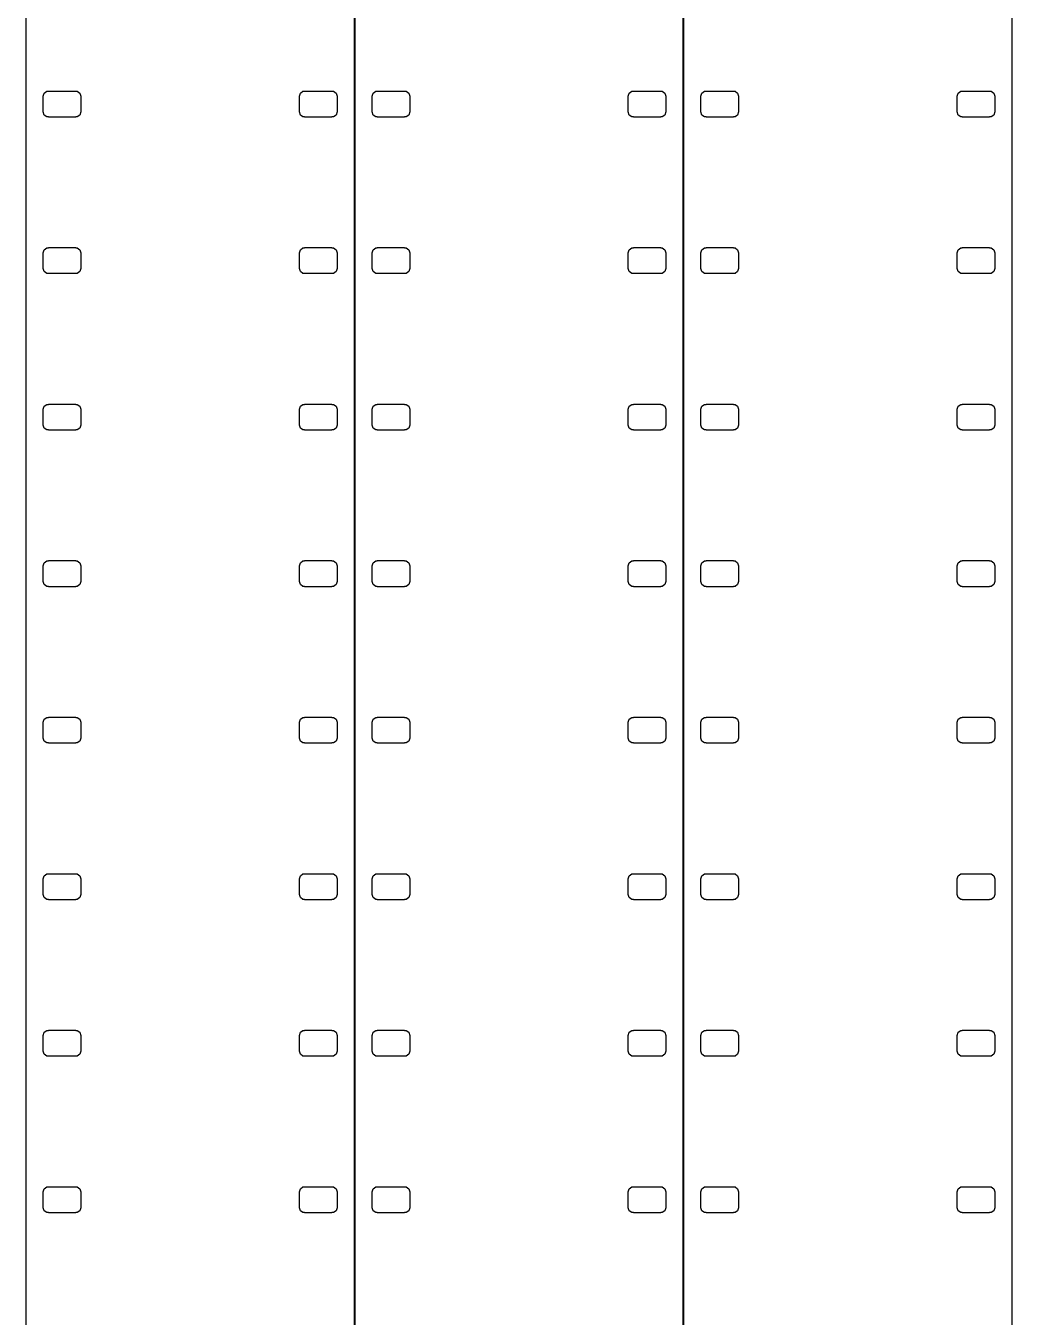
# Model space of a CAD drawing. Header units: metres. Extents: x -8 to 184, y -126 to 126.
# Drawn here: x -8 to 40, y -62.9 to 0 of the extents above; entities that cross this region are included whole.
import ezdxf

# ---------------------------------------------------------------- set-up
doc = ezdxf.new("R2010")
doc.units = ezdxf.units.M

msp = doc.modelspace()

# ---------------------------------------------------------------- linework, layer by layer
for p, q in [((-8, 125.73), (-8, -125.73)), ((8, -125.73), (8, 125.73)), ((8.00999, 125.73), (8.00999, -125.73)), ((24.01, -125.73), (24.01, 125.73)), ((24.02, 125.73), (24.02, -125.73)), ((40.02, -125.73), (40.02, 125.73)), ((-7.14999, -3.42499), (-7.10225, -3.27805)), ((-7.14999, -4.19499), (-7.14999, -3.42499)), ((-7.10225, -3.27805), (-6.97725, -3.18723)), ((-6.97725, -3.18723), (-6.89999, -3.18723)), ((-6.89999, -3.18723), (-6.89999, -3.17499)), ((-6.89999, -3.17499), (-5.571, -3.17499)), ((-5.571, -3.17499), (-5.571, -3.18723)), ((-5.571, -3.18723), (-5.49374, -3.18723)), ((-5.49374, -3.18723), (-5.36874, -3.27805)), ((-5.36874, -3.27805), (-5.321, -3.42499)), ((-5.321, -3.42499), (-5.321, -4.19499)), ((5.321, -3.42499), (5.36874, -3.27805)), ((5.321, -4.19499), (5.321, -3.42499)), ((5.36874, -3.27805), (5.49374, -3.18723)), ((5.49374, -3.18723), (5.571, -3.18723)), ((5.571, -3.18723), (5.571, -3.17499)), ((5.571, -3.17499), (6.89999, -3.17499)), ((6.89999, -3.17499), (6.89999, -3.18723)), ((6.89999, -3.18723), (6.97725, -3.18723)), ((6.97725, -3.18723), (7.10225, -3.27805)), ((7.10225, -3.27805), (7.14999, -3.42499)), ((7.14999, -3.42499), (7.14999, -4.19499)), ((8.86, -3.42499), (8.90775, -3.27805)), ((8.86, -4.19499), (8.86, -3.42499)), ((8.90775, -3.27805), (9.03275, -3.18723)), ((9.03275, -3.18723), (9.11, -3.18723)), ((9.11, -3.18723), (9.11, -3.17499)), ((9.11, -3.17499), (10.439, -3.17499)), ((10.439, -3.17499), (10.439, -3.18723)), ((10.439, -3.18723), (10.5163, -3.18723)), ((10.5163, -3.18723), (10.6413, -3.27805)), ((10.6413, -3.27805), (10.689, -3.42499)), ((10.689, -3.42499), (10.689, -4.19499)), ((21.331, -3.42499), (21.3787, -3.27805)), ((21.331, -4.19499), (21.331, -3.42499)), ((21.3787, -3.27805), (21.5037, -3.18723)), ((21.5037, -3.18723), (21.581, -3.18723)), ((21.581, -3.18723), (21.581, -3.17499)), ((21.581, -3.17499), (22.91, -3.17499)), ((22.91, -3.17499), (22.91, -3.18723)), ((22.91, -3.18723), (22.9872, -3.18723)), ((22.9872, -3.18723), (23.1122, -3.27805)), ((23.1122, -3.27805), (23.16, -3.42499)), ((23.16, -3.42499), (23.16, -4.19499)), ((24.87, -3.42499), (24.9177, -3.27805)), ((24.87, -4.19499), (24.87, -3.42499)), ((24.9177, -3.27805), (25.0427, -3.18723)), ((25.0427, -3.18723), (25.12, -3.18723)), ((25.12, -3.18723), (25.12, -3.17499)), ((25.12, -3.17499), (26.449, -3.17499)), ((26.449, -3.17499), (26.449, -3.18723)), ((26.449, -3.18723), (26.5262, -3.18723)), ((26.5262, -3.18723), (26.6512, -3.27805)), ((26.6512, -3.27805), (26.699, -3.42499)), ((26.699, -3.42499), (26.699, -4.19499)), ((37.341, -3.42499), (37.3887, -3.27805)), ((37.341, -4.19499), (37.341, -3.42499)), ((37.3887, -3.27805), (37.5137, -3.18723)), ((37.5137, -3.18723), (37.591, -3.18723)), ((37.591, -3.18723), (37.591, -3.17499)), ((37.591, -3.17499), (38.92, -3.17499)), ((38.92, -3.17499), (38.92, -3.18723)), ((38.92, -3.18723), (38.9973, -3.18723)), ((38.9973, -3.18723), (39.1223, -3.27805)), ((39.1223, -3.27805), (39.17, -3.42499)), ((39.17, -3.42499), (39.17, -4.19499)), ((-7.10225, -4.34193), (-7.14999, -4.19499)), ((-6.97725, -4.43275), (-7.10225, -4.34193)), ((-5.36874, -4.34193), (-5.49374, -4.43275)), ((-5.321, -4.19499), (-5.36874, -4.34193)), ((5.36874, -4.34193), (5.321, -4.19499)), ((5.49374, -4.43275), (5.36874, -4.34193)), ((7.10225, -4.34193), (6.97725, -4.43275)), ((7.14999, -4.19499), (7.10225, -4.34193)), ((8.90775, -4.34193), (8.86, -4.19499)), ((9.03275, -4.43275), (8.90775, -4.34193)), ((10.6413, -4.34193), (10.5163, -4.43275)), ((10.689, -4.19499), (10.6413, -4.34193)), ((21.3787, -4.34193), (21.331, -4.19499)), ((21.5037, -4.43275), (21.3787, -4.34193)), ((23.1122, -4.34193), (22.9872, -4.43275)), ((23.16, -4.19499), (23.1122, -4.34193)), ((24.9177, -4.34193), (24.87, -4.19499)), ((25.0427, -4.43275), (24.9177, -4.34193)), ((26.6512, -4.34193), (26.5262, -4.43275)), ((26.699, -4.19499), (26.6512, -4.34193)), ((37.3887, -4.34193), (37.341, -4.19499)), ((37.5137, -4.43275), (37.3887, -4.34193)), ((39.1223, -4.34193), (38.9973, -4.43275)), ((39.17, -4.19499), (39.1223, -4.34193)), ((-6.89999, -4.43275), (-6.97725, -4.43275)), ((-6.89999, -4.44499), (-6.89999, -4.43275)), ((-5.571, -4.44499), (-6.89999, -4.44499)), ((-5.49374, -4.43275), (-5.571, -4.43275)), ((-5.571, -4.43275), (-5.571, -4.44499)), ((5.571, -4.43275), (5.49374, -4.43275)), ((5.571, -4.44499), (5.571, -4.43275)), ((6.89999, -4.44499), (5.571, -4.44499)), ((6.97725, -4.43275), (6.89999, -4.43275)), ((6.89999, -4.43275), (6.89999, -4.44499)), ((9.11, -4.43275), (9.03275, -4.43275)), ((9.11, -4.44499), (9.11, -4.43275)), ((10.439, -4.44499), (9.11, -4.44499)), ((10.5163, -4.43275), (10.439, -4.43275)), ((10.439, -4.43275), (10.439, -4.44499)), ((21.581, -4.43275), (21.5037, -4.43275)), ((21.581, -4.44499), (21.581, -4.43275)), ((22.91, -4.44499), (21.581, -4.44499)), ((22.9872, -4.43275), (22.91, -4.43275)), ((22.91, -4.43275), (22.91, -4.44499)), ((25.12, -4.43275), (25.0427, -4.43275)), ((25.12, -4.44499), (25.12, -4.43275)), ((26.449, -4.44499), (25.12, -4.44499)), ((26.5262, -4.43275), (26.449, -4.43275)), ((26.449, -4.43275), (26.449, -4.44499)), ((37.591, -4.43275), (37.5137, -4.43275)), ((37.591, -4.44499), (37.591, -4.43275)), ((38.92, -4.44499), (37.591, -4.44499)), ((38.9973, -4.43275), (38.92, -4.43275)), ((38.92, -4.43275), (38.92, -4.44499)), ((-7.14999, -11.045), (-7.10225, -10.898)), ((-7.14999, -11.815), (-7.14999, -11.045)), ((-7.10225, -10.898), (-6.97725, -10.8072)), ((-6.97725, -10.8072), (-6.89999, -10.8072)), ((-6.89999, -10.8072), (-6.89999, -10.795)), ((-6.89999, -10.795), (-5.571, -10.795)), ((-5.571, -10.795), (-5.571, -10.8072)), ((-5.571, -10.8072), (-5.49374, -10.8072)), ((-5.49374, -10.8072), (-5.36874, -10.898)), ((-5.36874, -10.898), (-5.321, -11.045)), ((-5.321, -11.045), (-5.321, -11.815)), ((5.321, -11.045), (5.36874, -10.898)), ((5.321, -11.815), (5.321, -11.045)), ((5.36874, -10.898), (5.49374, -10.8072)), ((5.49374, -10.8072), (5.571, -10.8072)), ((5.571, -10.8072), (5.571, -10.795)), ((5.571, -10.795), (6.89999, -10.795)), ((6.89999, -10.795), (6.89999, -10.8072)), ((6.89999, -10.8072), (6.97725, -10.8072)), ((6.97725, -10.8072), (7.10225, -10.898)), ((7.10225, -10.898), (7.14999, -11.045)), ((7.14999, -11.045), (7.14999, -11.815)), ((8.86, -11.045), (8.90775, -10.898)), ((8.86, -11.815), (8.86, -11.045)), ((8.90775, -10.898), (9.03275, -10.8072)), ((9.03275, -10.8072), (9.11, -10.8072)), ((9.11, -10.8072), (9.11, -10.795)), ((9.11, -10.795), (10.439, -10.795)), ((10.439, -10.795), (10.439, -10.8072)), ((10.439, -10.8072), (10.5163, -10.8072)), ((10.5163, -10.8072), (10.6413, -10.898)), ((10.6413, -10.898), (10.689, -11.045)), ((10.689, -11.045), (10.689, -11.815)), ((21.331, -11.045), (21.3787, -10.898)), ((21.331, -11.815), (21.331, -11.045)), ((21.3787, -10.898), (21.5037, -10.8072)), ((21.5037, -10.8072), (21.581, -10.8072)), ((21.581, -10.8072), (21.581, -10.795)), ((21.581, -10.795), (22.91, -10.795)), ((22.91, -10.795), (22.91, -10.8072)), ((22.91, -10.8072), (22.9872, -10.8072)), ((22.9872, -10.8072), (23.1122, -10.898)), ((23.1122, -10.898), (23.16, -11.045)), ((23.16, -11.045), (23.16, -11.815)), ((24.87, -11.045), (24.9177, -10.898)), ((24.87, -11.815), (24.87, -11.045)), ((24.9177, -10.898), (25.0427, -10.8072)), ((25.0427, -10.8072), (25.12, -10.8072)), ((25.12, -10.8072), (25.12, -10.795)), ((25.12, -10.795), (26.449, -10.795)), ((26.449, -10.795), (26.449, -10.8072)), ((26.449, -10.8072), (26.5262, -10.8072)), ((26.5262, -10.8072), (26.6512, -10.898)), ((26.6512, -10.898), (26.699, -11.045)), ((26.699, -11.045), (26.699, -11.815)), ((37.341, -11.045), (37.3887, -10.898)), ((37.341, -11.815), (37.341, -11.045)), ((37.3887, -10.898), (37.5137, -10.8072)), ((37.5137, -10.8072), (37.591, -10.8072)), ((37.591, -10.8072), (37.591, -10.795)), ((37.591, -10.795), (38.92, -10.795)), ((38.92, -10.795), (38.92, -10.8072)), ((38.92, -10.8072), (38.9973, -10.8072)), ((38.9973, -10.8072), (39.1223, -10.898)), ((39.1223, -10.898), (39.17, -11.045)), ((39.17, -11.045), (39.17, -11.815)), ((-7.10225, -11.9619), (-7.14999, -11.815)), ((-5.321, -11.815), (-5.36874, -11.9619)), ((5.36874, -11.9619), (5.321, -11.815)), ((7.14999, -11.815), (7.10225, -11.9619)), ((8.90775, -11.9619), (8.86, -11.815)), ((10.689, -11.815), (10.6413, -11.9619)), ((21.3787, -11.9619), (21.331, -11.815)), ((23.16, -11.815), (23.1122, -11.9619)), ((24.9177, -11.9619), (24.87, -11.815)), ((26.699, -11.815), (26.6512, -11.9619)), ((37.3887, -11.9619), (37.341, -11.815)), ((39.17, -11.815), (39.1223, -11.9619)), ((-6.97725, -12.0527), (-7.10225, -11.9619)), ((-6.89999, -12.0527), (-6.97725, -12.0527)), ((-6.89999, -12.065), (-6.89999, -12.0527)), ((-5.571, -12.065), (-6.89999, -12.065)), ((-5.49374, -12.0527), (-5.571, -12.0527)), ((-5.571, -12.0527), (-5.571, -12.065)), ((-5.36874, -11.9619), (-5.49374, -12.0527)), ((5.49374, -12.0527), (5.36874, -11.9619)), ((5.571, -12.0527), (5.49374, -12.0527)), ((5.571, -12.065), (5.571, -12.0527)), ((6.89999, -12.065), (5.571, -12.065)), ((6.97725, -12.0527), (6.89999, -12.0527)), ((6.89999, -12.0527), (6.89999, -12.065)), ((7.10225, -11.9619), (6.97725, -12.0527)), ((9.03275, -12.0527), (8.90775, -11.9619)), ((9.11, -12.0527), (9.03275, -12.0527)), ((9.11, -12.065), (9.11, -12.0527)), ((10.439, -12.065), (9.11, -12.065)), ((10.5163, -12.0527), (10.439, -12.0527)), ((10.439, -12.0527), (10.439, -12.065)), ((10.6413, -11.9619), (10.5163, -12.0527)), ((21.5037, -12.0527), (21.3787, -11.9619)), ((21.581, -12.0527), (21.5037, -12.0527)), ((21.581, -12.065), (21.581, -12.0527)), ((22.91, -12.065), (21.581, -12.065)), ((22.9872, -12.0527), (22.91, -12.0527)), ((22.91, -12.0527), (22.91, -12.065)), ((23.1122, -11.9619), (22.9872, -12.0527)), ((25.0427, -12.0527), (24.9177, -11.9619)), ((25.12, -12.0527), (25.0427, -12.0527)), ((25.12, -12.065), (25.12, -12.0527)), ((26.449, -12.065), (25.12, -12.065)), ((26.5262, -12.0527), (26.449, -12.0527)), ((26.449, -12.0527), (26.449, -12.065)), ((26.6512, -11.9619), (26.5262, -12.0527)), ((37.5137, -12.0527), (37.3887, -11.9619)), ((37.591, -12.0527), (37.5137, -12.0527)), ((37.591, -12.065), (37.591, -12.0527)), ((38.92, -12.065), (37.591, -12.065)), ((38.9973, -12.0527), (38.92, -12.0527)), ((38.92, -12.0527), (38.92, -12.065)), ((39.1223, -11.9619), (38.9973, -12.0527)), ((-7.14999, -18.665), (-7.10225, -18.5181)), ((-7.14999, -19.435), (-7.14999, -18.665)), ((-7.10225, -18.5181), (-6.97725, -18.4272)), ((-6.97725, -18.4272), (-6.89999, -18.4272)), ((-6.89999, -18.4272), (-6.89999, -18.415)), ((-6.89999, -18.415), (-5.571, -18.415)), ((-5.571, -18.415), (-5.571, -18.4272)), ((-5.571, -18.4272), (-5.49374, -18.4272)), ((-5.49374, -18.4272), (-5.36874, -18.5181)), ((-5.36874, -18.5181), (-5.321, -18.665)), ((-5.321, -18.665), (-5.321, -19.435)), ((5.321, -18.665), (5.36874, -18.5181)), ((5.321, -19.435), (5.321, -18.665)), ((5.36874, -18.5181), (5.49374, -18.4272)), ((5.49374, -18.4272), (5.571, -18.4272)), ((5.571, -18.4272), (5.571, -18.415)), ((5.571, -18.415), (6.89999, -18.415)), ((6.89999, -18.415), (6.89999, -18.4272)), ((6.89999, -18.4272), (6.97725, -18.4272)), ((6.97725, -18.4272), (7.10225, -18.5181)), ((7.10225, -18.5181), (7.14999, -18.665)), ((7.14999, -18.665), (7.14999, -19.435)), ((8.86, -18.665), (8.90775, -18.5181)), ((8.86, -19.435), (8.86, -18.665)), ((8.90775, -18.5181), (9.03275, -18.4272)), ((9.03275, -18.4272), (9.11, -18.4272)), ((9.11, -18.4272), (9.11, -18.415)), ((9.11, -18.415), (10.439, -18.415)), ((10.439, -18.415), (10.439, -18.4272)), ((10.439, -18.4272), (10.5163, -18.4272)), ((10.5163, -18.4272), (10.6413, -18.5181)), ((10.6413, -18.5181), (10.689, -18.665)), ((10.689, -18.665), (10.689, -19.435)), ((21.331, -18.665), (21.3787, -18.5181)), ((21.331, -19.435), (21.331, -18.665)), ((21.3787, -18.5181), (21.5037, -18.4272)), ((21.5037, -18.4272), (21.581, -18.4272)), ((21.581, -18.4272), (21.581, -18.415)), ((21.581, -18.415), (22.91, -18.415)), ((22.91, -18.415), (22.91, -18.4272)), ((22.91, -18.4272), (22.9872, -18.4272)), ((22.9872, -18.4272), (23.1122, -18.5181)), ((23.1122, -18.5181), (23.16, -18.665)), ((23.16, -18.665), (23.16, -19.435)), ((24.87, -18.665), (24.9177, -18.5181)), ((24.87, -19.435), (24.87, -18.665)), ((24.9177, -18.5181), (25.0427, -18.4272)), ((25.0427, -18.4272), (25.12, -18.4272)), ((25.12, -18.4272), (25.12, -18.415)), ((25.12, -18.415), (26.449, -18.415)), ((26.449, -18.415), (26.449, -18.4272)), ((26.449, -18.4272), (26.5262, -18.4272)), ((26.5262, -18.4272), (26.6512, -18.5181)), ((26.6512, -18.5181), (26.699, -18.665)), ((26.699, -18.665), (26.699, -19.435)), ((37.341, -18.665), (37.3887, -18.5181)), ((37.341, -19.435), (37.341, -18.665)), ((37.3887, -18.5181), (37.5137, -18.4272)), ((37.5137, -18.4272), (37.591, -18.4272)), ((37.591, -18.4272), (37.591, -18.415)), ((37.591, -18.415), (38.92, -18.415)), ((38.92, -18.415), (38.92, -18.4272)), ((38.92, -18.4272), (38.9973, -18.4272)), ((38.9973, -18.4272), (39.1223, -18.5181)), ((39.1223, -18.5181), (39.17, -18.665)), ((39.17, -18.665), (39.17, -19.435)), ((-7.10225, -19.5819), (-7.14999, -19.435)), ((-5.321, -19.435), (-5.36874, -19.5819)), ((5.36874, -19.5819), (5.321, -19.435)), ((7.14999, -19.435), (7.10225, -19.5819)), ((8.90775, -19.5819), (8.86, -19.435)), ((10.689, -19.435), (10.6413, -19.5819)), ((21.3787, -19.5819), (21.331, -19.435)), ((23.16, -19.435), (23.1122, -19.5819)), ((24.9177, -19.5819), (24.87, -19.435)), ((26.699, -19.435), (26.6512, -19.5819)), ((37.3887, -19.5819), (37.341, -19.435)), ((39.17, -19.435), (39.1223, -19.5819)), ((-6.97725, -19.6728), (-7.10225, -19.5819)), ((-6.89999, -19.6728), (-6.97725, -19.6728)), ((-6.89999, -19.685), (-6.89999, -19.6728)), ((-5.571, -19.685), (-6.89999, -19.685)), ((-5.49374, -19.6728), (-5.571, -19.6728)), ((-5.571, -19.6728), (-5.571, -19.685)), ((-5.36874, -19.5819), (-5.49374, -19.6728)), ((5.49374, -19.6728), (5.36874, -19.5819)), ((5.571, -19.6728), (5.49374, -19.6728)), ((5.571, -19.685), (5.571, -19.6728)), ((6.89999, -19.685), (5.571, -19.685)), ((6.97725, -19.6728), (6.89999, -19.6728)), ((6.89999, -19.6728), (6.89999, -19.685)), ((7.10225, -19.5819), (6.97725, -19.6728)), ((9.03275, -19.6728), (8.90775, -19.5819)), ((9.11, -19.6728), (9.03275, -19.6728)), ((9.11, -19.685), (9.11, -19.6728)), ((10.439, -19.685), (9.11, -19.685)), ((10.439, -19.6728), (10.439, -19.685)), ((10.5163, -19.6728), (10.439, -19.6728)), ((10.6413, -19.5819), (10.5163, -19.6728)), ((21.5037, -19.6728), (21.3787, -19.5819)), ((21.581, -19.6728), (21.5037, -19.6728)), ((21.581, -19.685), (21.581, -19.6728)), ((22.91, -19.685), (21.581, -19.685)), ((22.9872, -19.6728), (22.91, -19.6728)), ((22.91, -19.6728), (22.91, -19.685)), ((23.1122, -19.5819), (22.9872, -19.6728)), ((25.0427, -19.6728), (24.9177, -19.5819)), ((25.12, -19.6728), (25.0427, -19.6728)), ((25.12, -19.685), (25.12, -19.6728)), ((26.449, -19.685), (25.12, -19.685)), ((26.5262, -19.6728), (26.449, -19.6728)), ((26.449, -19.6728), (26.449, -19.685)), ((26.6512, -19.5819), (26.5262, -19.6728)), ((37.5137, -19.6728), (37.3887, -19.5819)), ((37.591, -19.6728), (37.5137, -19.6728)), ((37.591, -19.685), (37.591, -19.6728)), ((38.92, -19.685), (37.591, -19.685)), ((38.9973, -19.6728), (38.92, -19.6728)), ((38.92, -19.6728), (38.92, -19.685)), ((39.1223, -19.5819), (38.9973, -19.6728)), ((-7.14999, -26.285), (-7.10225, -26.138)), ((-7.14999, -27.055), (-7.14999, -26.285)), ((-7.10225, -26.138), (-6.97725, -26.0472)), ((-6.97725, -26.0472), (-6.89999, -26.0472)), ((-6.89999, -26.0472), (-6.89999, -26.035)), ((-6.89999, -26.035), (-5.571, -26.035)), ((-5.571, -26.035), (-5.571, -26.0472)), ((-5.571, -26.0472), (-5.49374, -26.0472)), ((-5.49374, -26.0472), (-5.36874, -26.138)), ((-5.36874, -26.138), (-5.321, -26.285)), ((-5.321, -26.285), (-5.321, -27.055)), ((5.321, -26.285), (5.36874, -26.138)), ((5.321, -27.055), (5.321, -26.285)), ((5.36874, -26.138), (5.49374, -26.0472)), ((5.49374, -26.0472), (5.571, -26.0472)), ((5.571, -26.0472), (5.571, -26.035)), ((5.571, -26.035), (6.89999, -26.035)), ((6.89999, -26.035), (6.89999, -26.0472)), ((6.89999, -26.0472), (6.97725, -26.0472)), ((6.97725, -26.0472), (7.10225, -26.138)), ((7.10225, -26.138), (7.14999, -26.285)), ((7.14999, -26.285), (7.14999, -27.055)), ((8.86, -26.285), (8.90775, -26.138)), ((8.86, -27.055), (8.86, -26.285)), ((8.90775, -26.138), (9.03275, -26.0472)), ((9.03275, -26.0472), (9.11, -26.0472)), ((9.11, -26.0472), (9.11, -26.035)), ((9.11, -26.035), (10.439, -26.035)), ((10.439, -26.035), (10.439, -26.0472)), ((10.439, -26.0472), (10.5163, -26.0472)), ((10.5163, -26.0472), (10.6413, -26.138)), ((10.6413, -26.138), (10.689, -26.285)), ((10.689, -26.285), (10.689, -27.055)), ((21.331, -26.285), (21.3787, -26.138)), ((21.331, -27.055), (21.331, -26.285)), ((21.3787, -26.138), (21.5037, -26.0472)), ((21.5037, -26.0472), (21.581, -26.0472)), ((21.581, -26.0472), (21.581, -26.035)), ((21.581, -26.035), (22.91, -26.035)), ((22.91, -26.035), (22.91, -26.0472)), ((22.91, -26.0472), (22.9872, -26.0472)), ((22.9872, -26.0472), (23.1122, -26.138)), ((23.1122, -26.138), (23.16, -26.285)), ((23.16, -26.285), (23.16, -27.055)), ((24.87, -26.285), (24.9177, -26.138)), ((24.87, -27.055), (24.87, -26.285)), ((24.9177, -26.138), (25.0427, -26.0472)), ((25.0427, -26.0472), (25.12, -26.0472)), ((25.12, -26.0472), (25.12, -26.035)), ((25.12, -26.035), (26.449, -26.035)), ((26.449, -26.035), (26.449, -26.0472)), ((26.449, -26.0472), (26.5262, -26.0472)), ((26.5262, -26.0472), (26.6512, -26.138)), ((26.6512, -26.138), (26.699, -26.285)), ((26.699, -26.285), (26.699, -27.055)), ((37.341, -26.285), (37.3887, -26.138)), ((37.341, -27.055), (37.341, -26.285)), ((37.3887, -26.138), (37.5137, -26.0472)), ((37.5137, -26.0472), (37.591, -26.0472)), ((37.591, -26.0472), (37.591, -26.035)), ((37.591, -26.035), (38.92, -26.035)), ((38.92, -26.035), (38.92, -26.0472)), ((38.92, -26.0472), (38.9973, -26.0472)), ((38.9973, -26.0472), (39.1223, -26.138)), ((39.1223, -26.138), (39.17, -26.285)), ((39.17, -26.285), (39.17, -27.055)), ((-7.10225, -27.2019), (-7.14999, -27.055)), ((-6.97725, -27.2928), (-7.10225, -27.2019)), ((-6.89999, -27.2928), (-6.97725, -27.2928)), ((-6.89999, -27.305), (-6.89999, -27.2928)), ((-5.571, -27.305), (-6.89999, -27.305)), ((-5.49374, -27.2928), (-5.571, -27.2928)), ((-5.571, -27.2928), (-5.571, -27.305)), ((-5.36874, -27.2019), (-5.49374, -27.2928)), ((-5.321, -27.055), (-5.36874, -27.2019)), ((5.36874, -27.2019), (5.321, -27.055)), ((5.49374, -27.2928), (5.36874, -27.2019)), ((5.571, -27.2928), (5.49374, -27.2928)), ((5.571, -27.305), (5.571, -27.2928)), ((6.89999, -27.305), (5.571, -27.305)), ((6.97725, -27.2928), (6.89999, -27.2928)), ((6.89999, -27.2928), (6.89999, -27.305)), ((7.10225, -27.2019), (6.97725, -27.2928)), ((7.14999, -27.055), (7.10225, -27.2019)), ((8.90775, -27.2019), (8.86, -27.055)), ((9.03275, -27.2928), (8.90775, -27.2019)), ((9.11, -27.2928), (9.03275, -27.2928)), ((9.11, -27.305), (9.11, -27.2928)), ((10.439, -27.305), (9.11, -27.305)), ((10.5163, -27.2928), (10.439, -27.2928)), ((10.439, -27.2928), (10.439, -27.305)), ((10.6413, -27.2019), (10.5163, -27.2928)), ((10.689, -27.055), (10.6413, -27.2019)), ((21.3787, -27.2019), (21.331, -27.055)), ((21.5037, -27.2928), (21.3787, -27.2019)), ((21.581, -27.2928), (21.5037, -27.2928)), ((21.581, -27.305), (21.581, -27.2928)), ((22.91, -27.305), (21.581, -27.305)), ((22.9872, -27.2928), (22.91, -27.2928)), ((22.91, -27.2928), (22.91, -27.305)), ((23.1122, -27.2019), (22.9872, -27.2928)), ((23.16, -27.055), (23.1122, -27.2019)), ((24.9177, -27.2019), (24.87, -27.055)), ((25.0427, -27.2928), (24.9177, -27.2019)), ((25.12, -27.2928), (25.0427, -27.2928)), ((25.12, -27.305), (25.12, -27.2928)), ((26.449, -27.305), (25.12, -27.305)), ((26.5262, -27.2928), (26.449, -27.2928)), ((26.449, -27.2928), (26.449, -27.305)), ((26.6512, -27.2019), (26.5262, -27.2928)), ((26.699, -27.055), (26.6512, -27.2019)), ((37.3887, -27.2019), (37.341, -27.055)), ((37.5137, -27.2928), (37.3887, -27.2019)), ((37.591, -27.2928), (37.5137, -27.2928)), ((37.591, -27.305), (37.591, -27.2928)), ((38.92, -27.305), (37.591, -27.305)), ((38.9973, -27.2928), (38.92, -27.2928)), ((38.92, -27.2928), (38.92, -27.305)), ((39.1223, -27.2019), (38.9973, -27.2928)), ((39.17, -27.055), (39.1223, -27.2019)), ((-7.14999, -33.905), (-7.10225, -33.758)), ((-7.14999, -34.675), (-7.14999, -33.905)), ((-7.10225, -33.758), (-6.97725, -33.6672)), ((-6.97725, -33.6672), (-6.89999, -33.6672)), ((-6.89999, -33.6672), (-6.89999, -33.655)), ((-6.89999, -33.655), (-5.571, -33.655)), ((-5.571, -33.655), (-5.571, -33.6672)), ((-5.571, -33.6672), (-5.49374, -33.6672)), ((-5.49374, -33.6672), (-5.36874, -33.758)), ((-5.36874, -33.758), (-5.321, -33.905)), ((-5.321, -33.905), (-5.321, -34.675)), ((5.321, -33.905), (5.36874, -33.758)), ((5.321, -34.675), (5.321, -33.905)), ((5.36874, -33.758), (5.49374, -33.6672)), ((5.49374, -33.6672), (5.571, -33.6672)), ((5.571, -33.6672), (5.571, -33.655)), ((5.571, -33.655), (6.89999, -33.655)), ((6.89999, -33.655), (6.89999, -33.6672)), ((6.89999, -33.6672), (6.97725, -33.6672)), ((6.97725, -33.6672), (7.10225, -33.758)), ((7.10225, -33.758), (7.14999, -33.905)), ((7.14999, -33.905), (7.14999, -34.675)), ((8.86, -33.905), (8.90775, -33.758)), ((8.86, -34.675), (8.86, -33.905)), ((8.90775, -33.758), (9.03275, -33.6672)), ((9.03275, -33.6672), (9.11, -33.6672)), ((9.11, -33.6672), (9.11, -33.655)), ((9.11, -33.655), (10.439, -33.655)), ((10.439, -33.655), (10.439, -33.6672)), ((10.439, -33.6672), (10.5163, -33.6672)), ((10.5163, -33.6672), (10.6413, -33.758)), ((10.6413, -33.758), (10.689, -33.905)), ((10.689, -33.905), (10.689, -34.675)), ((21.331, -33.905), (21.3787, -33.758)), ((21.331, -34.675), (21.331, -33.905)), ((21.3787, -33.758), (21.5037, -33.6672)), ((21.5037, -33.6672), (21.581, -33.6672)), ((21.581, -33.6672), (21.581, -33.655)), ((21.581, -33.655), (22.91, -33.655)), ((22.91, -33.655), (22.91, -33.6672)), ((22.91, -33.6672), (22.9872, -33.6672)), ((22.9872, -33.6672), (23.1122, -33.758)), ((23.1122, -33.758), (23.16, -33.905)), ((23.16, -33.905), (23.16, -34.675)), ((24.87, -33.905), (24.9177, -33.758)), ((24.87, -34.675), (24.87, -33.905)), ((24.9177, -33.758), (25.0427, -33.6672)), ((25.0427, -33.6672), (25.12, -33.6672)), ((25.12, -33.6672), (25.12, -33.655)), ((25.12, -33.655), (26.449, -33.655)), ((26.449, -33.655), (26.449, -33.6672)), ((26.449, -33.6672), (26.5262, -33.6672)), ((26.5262, -33.6672), (26.6512, -33.758)), ((26.6512, -33.758), (26.699, -33.905)), ((26.699, -33.905), (26.699, -34.675)), ((37.341, -33.905), (37.3887, -33.758)), ((37.341, -34.675), (37.341, -33.905)), ((37.3887, -33.758), (37.5137, -33.6672)), ((37.5137, -33.6672), (37.591, -33.6672)), ((37.591, -33.6672), (37.591, -33.655)), ((37.591, -33.655), (38.92, -33.655)), ((38.92, -33.655), (38.92, -33.6672)), ((38.92, -33.6672), (38.9973, -33.6672)), ((38.9973, -33.6672), (39.1223, -33.758)), ((39.1223, -33.758), (39.17, -33.905)), ((39.17, -33.905), (39.17, -34.675)), ((-7.10225, -34.8219), (-7.14999, -34.675)), ((-6.97725, -34.9128), (-7.10225, -34.8219)), ((-6.89999, -34.9128), (-6.97725, -34.9128)), ((-6.89999, -34.925), (-6.89999, -34.9128)), ((-5.571, -34.925), (-6.89999, -34.925)), ((-5.571, -34.9128), (-5.571, -34.925)), ((-5.49374, -34.9128), (-5.571, -34.9128)), ((-5.36874, -34.8219), (-5.49374, -34.9128)), ((-5.321, -34.675), (-5.36874, -34.8219)), ((5.36874, -34.8219), (5.321, -34.675)), ((5.49374, -34.9128), (5.36874, -34.8219)), ((5.571, -34.9128), (5.49374, -34.9128)), ((5.571, -34.925), (5.571, -34.9128)), ((6.89999, -34.925), (5.571, -34.925)), ((6.97725, -34.9128), (6.89999, -34.9128)), ((6.89999, -34.9128), (6.89999, -34.925)), ((7.10225, -34.8219), (6.97725, -34.9128)), ((7.14999, -34.675), (7.10225, -34.8219)), ((8.90775, -34.8219), (8.86, -34.675)), ((9.03275, -34.9128), (8.90775, -34.8219)), ((9.11, -34.9128), (9.03275, -34.9128)), ((9.11, -34.925), (9.11, -34.9128)), ((10.439, -34.925), (9.11, -34.925)), ((10.439, -34.9128), (10.439, -34.925)), ((10.5163, -34.9128), (10.439, -34.9128)), ((10.6413, -34.8219), (10.5163, -34.9128)), ((10.689, -34.675), (10.6413, -34.8219)), ((21.3787, -34.8219), (21.331, -34.675)), ((21.5037, -34.9128), (21.3787, -34.8219)), ((21.581, -34.9128), (21.5037, -34.9128)), ((21.581, -34.925), (21.581, -34.9128)), ((22.91, -34.925), (21.581, -34.925)), ((22.9872, -34.9128), (22.91, -34.9128)), ((22.91, -34.9128), (22.91, -34.925)), ((23.1122, -34.8219), (22.9872, -34.9128)), ((23.16, -34.675), (23.1122, -34.8219)), ((24.9177, -34.8219), (24.87, -34.675)), ((25.0427, -34.9128), (24.9177, -34.8219)), ((25.12, -34.9128), (25.0427, -34.9128)), ((25.12, -34.925), (25.12, -34.9128)), ((26.449, -34.925), (25.12, -34.925)), ((26.5262, -34.9128), (26.449, -34.9128)), ((26.449, -34.9128), (26.449, -34.925)), ((26.6512, -34.8219), (26.5262, -34.9128)), ((26.699, -34.675), (26.6512, -34.8219)), ((37.3887, -34.8219), (37.341, -34.675)), ((37.5137, -34.9128), (37.3887, -34.8219)), ((37.591, -34.9128), (37.5137, -34.9128)), ((37.591, -34.925), (37.591, -34.9128)), ((38.92, -34.925), (37.591, -34.925)), ((38.9973, -34.9128), (38.92, -34.9128)), ((38.92, -34.9128), (38.92, -34.925)), ((39.1223, -34.8219), (38.9973, -34.9128)), ((39.17, -34.675), (39.1223, -34.8219)), ((-7.14999, -41.525), (-7.10225, -41.3781)), ((-7.10225, -41.3781), (-6.97725, -41.2872)), ((-6.97725, -41.2872), (-6.89999, -41.2872)), ((-6.89999, -41.2872), (-6.89999, -41.275)), ((-6.89999, -41.275), (-5.571, -41.275)), ((-5.571, -41.275), (-5.571, -41.2872)), ((-5.571, -41.2872), (-5.49374, -41.2872)), ((-5.49374, -41.2872), (-5.36874, -41.3781)), ((-5.36874, -41.3781), (-5.321, -41.525)), ((5.321, -41.525), (5.36874, -41.3781)), ((5.36874, -41.3781), (5.49374, -41.2872)), ((5.49374, -41.2872), (5.571, -41.2872)), ((5.571, -41.2872), (5.571, -41.275)), ((5.571, -41.275), (6.89999, -41.275)), ((6.89999, -41.275), (6.89999, -41.2872)), ((6.89999, -41.2872), (6.97725, -41.2872)), ((6.97725, -41.2872), (7.10225, -41.3781)), ((7.10225, -41.3781), (7.14999, -41.525)), ((8.86, -41.525), (8.90775, -41.3781)), ((8.90775, -41.3781), (9.03275, -41.2872)), ((9.03275, -41.2872), (9.11, -41.2872)), ((9.11, -41.2872), (9.11, -41.275)), ((9.11, -41.275), (10.439, -41.275)), ((10.439, -41.275), (10.439, -41.2872)), ((10.439, -41.2872), (10.5163, -41.2872)), ((10.5163, -41.2872), (10.6413, -41.3781)), ((10.6413, -41.3781), (10.689, -41.525)), ((21.331, -41.525), (21.3787, -41.3781)), ((21.3787, -41.3781), (21.5037, -41.2872)), ((21.5037, -41.2872), (21.581, -41.2872)), ((21.581, -41.2872), (21.581, -41.275)), ((21.581, -41.275), (22.91, -41.275)), ((22.91, -41.275), (22.91, -41.2872)), ((22.91, -41.2872), (22.9872, -41.2872)), ((22.9872, -41.2872), (23.1122, -41.3781)), ((23.1122, -41.3781), (23.16, -41.525)), ((24.87, -41.525), (24.9177, -41.3781)), ((24.9177, -41.3781), (25.0427, -41.2872)), ((25.0427, -41.2872), (25.12, -41.2872)), ((25.12, -41.2872), (25.12, -41.275)), ((25.12, -41.275), (26.449, -41.275)), ((26.449, -41.275), (26.449, -41.2872)), ((26.449, -41.2872), (26.5262, -41.2872)), ((26.5262, -41.2872), (26.6512, -41.3781)), ((26.6512, -41.3781), (26.699, -41.525)), ((37.341, -41.525), (37.3887, -41.3781)), ((37.3887, -41.3781), (37.5137, -41.2872)), ((37.5137, -41.2872), (37.591, -41.2872)), ((37.591, -41.2872), (37.591, -41.275)), ((37.591, -41.275), (38.92, -41.275)), ((38.92, -41.275), (38.92, -41.2872)), ((38.92, -41.2872), (38.9973, -41.2872)), ((38.9973, -41.2872), (39.1223, -41.3781)), ((39.1223, -41.3781), (39.17, -41.525)), ((-7.14999, -42.295), (-7.14999, -41.525)), ((-5.321, -41.525), (-5.321, -42.295)), ((5.321, -42.295), (5.321, -41.525)), ((7.14999, -41.525), (7.14999, -42.295)), ((8.86, -42.295), (8.86, -41.525)), ((10.689, -41.525), (10.689, -42.295)), ((21.331, -42.295), (21.331, -41.525)), ((23.16, -41.525), (23.16, -42.295)), ((24.87, -42.295), (24.87, -41.525)), ((26.699, -41.525), (26.699, -42.295)), ((37.341, -42.295), (37.341, -41.525)), ((39.17, -41.525), (39.17, -42.295)), ((-7.10225, -42.4419), (-7.14999, -42.295)), ((-6.97725, -42.5328), (-7.10225, -42.4419)), ((-6.89999, -42.5328), (-6.97725, -42.5328)), ((-6.89999, -42.545), (-6.89999, -42.5328)), ((-5.571, -42.545), (-6.89999, -42.545)), ((-5.49374, -42.5328), (-5.571, -42.5328)), ((-5.571, -42.5328), (-5.571, -42.545)), ((-5.36874, -42.4419), (-5.49374, -42.5328)), ((-5.321, -42.295), (-5.36874, -42.4419)), ((5.36874, -42.4419), (5.321, -42.295)), ((5.49374, -42.5328), (5.36874, -42.4419)), ((5.571, -42.5328), (5.49374, -42.5328)), ((5.571, -42.545), (5.571, -42.5328)), ((6.89999, -42.545), (5.571, -42.545)), ((6.97725, -42.5328), (6.89999, -42.5328)), ((6.89999, -42.5328), (6.89999, -42.545)), ((7.10225, -42.4419), (6.97725, -42.5328)), ((7.14999, -42.295), (7.10225, -42.4419)), ((8.90775, -42.4419), (8.86, -42.295)), ((9.03275, -42.5328), (8.90775, -42.4419)), ((9.11, -42.5328), (9.03275, -42.5328)), ((9.11, -42.545), (9.11, -42.5328)), ((10.439, -42.545), (9.11, -42.545)), ((10.439, -42.5328), (10.439, -42.545)), ((10.5163, -42.5328), (10.439, -42.5328)), ((10.6413, -42.4419), (10.5163, -42.5328)), ((10.689, -42.295), (10.6413, -42.4419)), ((21.3787, -42.4419), (21.331, -42.295)), ((21.5037, -42.5328), (21.3787, -42.4419)), ((21.581, -42.5328), (21.5037, -42.5328)), ((21.581, -42.545), (21.581, -42.5328)), ((22.91, -42.545), (21.581, -42.545)), ((22.9872, -42.5328), (22.91, -42.5328)), ((22.91, -42.5328), (22.91, -42.545)), ((23.1122, -42.4419), (22.9872, -42.5328)), ((23.16, -42.295), (23.1122, -42.4419)), ((24.9177, -42.4419), (24.87, -42.295)), ((25.0427, -42.5328), (24.9177, -42.4419)), ((25.12, -42.5328), (25.0427, -42.5328)), ((25.12, -42.545), (25.12, -42.5328)), ((26.449, -42.545), (25.12, -42.545)), ((26.449, -42.5328), (26.449, -42.545)), ((26.5262, -42.5328), (26.449, -42.5328)), ((26.6512, -42.4419), (26.5262, -42.5328)), ((26.699, -42.295), (26.6512, -42.4419)), ((37.3887, -42.4419), (37.341, -42.295)), ((37.5137, -42.5328), (37.3887, -42.4419)), ((37.591, -42.5328), (37.5137, -42.5328)), ((37.591, -42.545), (37.591, -42.5328)), ((38.92, -42.545), (37.591, -42.545)), ((38.9973, -42.5328), (38.92, -42.5328)), ((38.92, -42.5328), (38.92, -42.545)), ((39.1223, -42.4419), (38.9973, -42.5328)), ((39.17, -42.295), (39.1223, -42.4419)), ((-7.14999, -49.145), (-7.10225, -48.998)), ((-7.10225, -48.998), (-6.97725, -48.9072)), ((-6.97725, -48.9072), (-6.89999, -48.9072)), ((-6.89999, -48.9072), (-6.89999, -48.895)), ((-6.89999, -48.895), (-5.571, -48.895)), ((-5.571, -48.895), (-5.571, -48.9072)), ((-5.571, -48.9072), (-5.49374, -48.9072)), ((-5.49374, -48.9072), (-5.36874, -48.998)), ((-5.36874, -48.998), (-5.321, -49.145)), ((5.321, -49.145), (5.36874, -48.998)), ((5.36874, -48.998), (5.49374, -48.9072)), ((5.49374, -48.9072), (5.571, -48.9072)), ((5.571, -48.9072), (5.571, -48.895)), ((5.571, -48.895), (6.89999, -48.895)), ((6.89999, -48.895), (6.89999, -48.9072)), ((6.89999, -48.9072), (6.97725, -48.9072)), ((6.97725, -48.9072), (7.10225, -48.998)), ((7.10225, -48.998), (7.14999, -49.145)), ((8.86, -49.145), (8.90775, -48.998)), ((8.90775, -48.998), (9.03275, -48.9072)), ((9.03275, -48.9072), (9.11, -48.9072)), ((9.11, -48.9072), (9.11, -48.895)), ((9.11, -48.895), (10.439, -48.895)), ((10.439, -48.895), (10.439, -48.9072)), ((10.439, -48.9072), (10.5163, -48.9072)), ((10.5163, -48.9072), (10.6413, -48.998)), ((10.6413, -48.998), (10.689, -49.145)), ((21.331, -49.145), (21.3787, -48.998)), ((21.3787, -48.998), (21.5037, -48.9072)), ((21.5037, -48.9072), (21.581, -48.9072)), ((21.581, -48.9072), (21.581, -48.895)), ((21.581, -48.895), (22.91, -48.895)), ((22.91, -48.895), (22.91, -48.9072)), ((22.91, -48.9072), (22.9872, -48.9072)), ((22.9872, -48.9072), (23.1122, -48.998)), ((23.1122, -48.998), (23.16, -49.145)), ((24.87, -49.145), (24.9177, -48.998)), ((24.9177, -48.998), (25.0427, -48.9072)), ((25.0427, -48.9072), (25.12, -48.9072)), ((25.12, -48.9072), (25.12, -48.895)), ((25.12, -48.895), (26.449, -48.895)), ((26.449, -48.895), (26.449, -48.9072)), ((26.449, -48.9072), (26.5262, -48.9072)), ((26.5262, -48.9072), (26.6512, -48.998)), ((26.6512, -48.998), (26.699, -49.145)), ((37.341, -49.145), (37.3887, -48.998)), ((37.3887, -48.998), (37.5137, -48.9072)), ((37.5137, -48.9072), (37.591, -48.9072)), ((37.591, -48.9072), (37.591, -48.895)), ((37.591, -48.895), (38.92, -48.895)), ((38.92, -48.895), (38.92, -48.9072)), ((38.92, -48.9072), (38.9973, -48.9072)), ((38.9973, -48.9072), (39.1223, -48.998)), ((39.1223, -48.998), (39.17, -49.145)), ((-7.14999, -49.915), (-7.14999, -49.145)), ((-5.321, -49.145), (-5.321, -49.915)), ((5.321, -49.915), (5.321, -49.145)), ((7.14999, -49.145), (7.14999, -49.915)), ((8.86, -49.915), (8.86, -49.145)), ((10.689, -49.145), (10.689, -49.915)), ((21.331, -49.915), (21.331, -49.145)), ((23.16, -49.145), (23.16, -49.915)), ((24.87, -49.915), (24.87, -49.145)), ((26.699, -49.145), (26.699, -49.915)), ((37.341, -49.915), (37.341, -49.145)), ((39.17, -49.145), (39.17, -49.915)), ((-7.10225, -50.0619), (-7.14999, -49.915)), ((-6.97725, -50.1528), (-7.10225, -50.0619)), ((-6.89999, -50.1528), (-6.97725, -50.1528)), ((-6.89999, -50.165), (-6.89999, -50.1528)), ((-5.571, -50.165), (-6.89999, -50.165)), ((-5.49374, -50.1528), (-5.571, -50.1528)), ((-5.571, -50.1528), (-5.571, -50.165)), ((-5.36874, -50.0619), (-5.49374, -50.1528)), ((-5.321, -49.915), (-5.36874, -50.0619)), ((5.36874, -50.0619), (5.321, -49.915)), ((5.49374, -50.1528), (5.36874, -50.0619)), ((5.571, -50.1528), (5.49374, -50.1528)), ((5.571, -50.165), (5.571, -50.1528)), ((6.89999, -50.165), (5.571, -50.165)), ((6.97725, -50.1528), (6.89999, -50.1528)), ((6.89999, -50.1528), (6.89999, -50.165)), ((7.10225, -50.0619), (6.97725, -50.1528)), ((7.14999, -49.915), (7.10225, -50.0619)), ((8.90775, -50.0619), (8.86, -49.915)), ((9.03275, -50.1528), (8.90775, -50.0619)), ((9.11, -50.1528), (9.03275, -50.1528)), ((9.11, -50.165), (9.11, -50.1528)), ((10.439, -50.165), (9.11, -50.165)), ((10.439, -50.1528), (10.439, -50.165)), ((10.5163, -50.1528), (10.439, -50.1528)), ((10.6413, -50.0619), (10.5163, -50.1528)), ((10.689, -49.915), (10.6413, -50.0619)), ((21.3787, -50.0619), (21.331, -49.915)), ((21.5037, -50.1528), (21.3787, -50.0619)), ((21.581, -50.1528), (21.5037, -50.1528)), ((21.581, -50.165), (21.581, -50.1528)), ((22.91, -50.165), (21.581, -50.165)), ((22.9872, -50.1528), (22.91, -50.1528)), ((22.91, -50.1528), (22.91, -50.165)), ((23.1122, -50.0619), (22.9872, -50.1528)), ((23.16, -49.915), (23.1122, -50.0619)), ((24.9177, -50.0619), (24.87, -49.915)), ((25.0427, -50.1528), (24.9177, -50.0619)), ((25.12, -50.1528), (25.0427, -50.1528)), ((25.12, -50.165), (25.12, -50.1528)), ((26.449, -50.165), (25.12, -50.165)), ((26.5262, -50.1528), (26.449, -50.1528)), ((26.449, -50.1528), (26.449, -50.165)), ((26.6512, -50.0619), (26.5262, -50.1528)), ((26.699, -49.915), (26.6512, -50.0619)), ((37.3887, -50.0619), (37.341, -49.915)), ((37.5137, -50.1528), (37.3887, -50.0619)), ((37.591, -50.1528), (37.5137, -50.1528)), ((37.591, -50.165), (37.591, -50.1528)), ((38.92, -50.165), (37.591, -50.165)), ((38.9973, -50.1528), (38.92, -50.1528)), ((38.92, -50.1528), (38.92, -50.165)), ((39.1223, -50.0619), (38.9973, -50.1528)), ((39.17, -49.915), (39.1223, -50.0619)), ((-7.10225, -56.618), (-6.97725, -56.5272)), ((-6.97725, -56.5272), (-6.89999, -56.5272)), ((-6.89999, -56.5272), (-6.89999, -56.515)), ((-6.89999, -56.515), (-5.571, -56.515)), ((-5.571, -56.515), (-5.571, -56.5272)), ((-5.571, -56.5272), (-5.49374, -56.5272)), ((-5.49374, -56.5272), (-5.36874, -56.618)), ((5.36874, -56.618), (5.49374, -56.5272)), ((5.49374, -56.5272), (5.571, -56.5272)), ((5.571, -56.5272), (5.571, -56.515)), ((5.571, -56.515), (6.89999, -56.515)), ((6.89999, -56.515), (6.89999, -56.5272)), ((6.89999, -56.5272), (6.97725, -56.5272)), ((6.97725, -56.5272), (7.10225, -56.618)), ((8.90775, -56.618), (9.03275, -56.5272)), ((9.03275, -56.5272), (9.11, -56.5272)), ((9.11, -56.5272), (9.11, -56.515)), ((9.11, -56.515), (10.439, -56.515)), ((10.439, -56.515), (10.439, -56.5272)), ((10.439, -56.5272), (10.5163, -56.5272)), ((10.5163, -56.5272), (10.6413, -56.618)), ((21.3787, -56.618), (21.5037, -56.5272)), ((21.5037, -56.5272), (21.581, -56.5272)), ((21.581, -56.5272), (21.581, -56.515)), ((21.581, -56.515), (22.91, -56.515)), ((22.91, -56.515), (22.91, -56.5272)), ((22.91, -56.5272), (22.9872, -56.5272)), ((22.9872, -56.5272), (23.1122, -56.618)), ((24.9177, -56.618), (25.0427, -56.5272)), ((25.0427, -56.5272), (25.12, -56.5272)), ((25.12, -56.5272), (25.12, -56.515)), ((25.12, -56.515), (26.449, -56.515)), ((26.449, -56.515), (26.449, -56.5272)), ((26.449, -56.5272), (26.5262, -56.5272)), ((26.5262, -56.5272), (26.6512, -56.618)), ((37.3887, -56.618), (37.5137, -56.5272)), ((37.5137, -56.5272), (37.591, -56.5272)), ((37.591, -56.5272), (37.591, -56.515)), ((37.591, -56.515), (38.92, -56.515)), ((38.92, -56.515), (38.92, -56.5272)), ((38.92, -56.5272), (38.9973, -56.5272)), ((38.9973, -56.5272), (39.1223, -56.618)), ((-7.14999, -56.765), (-7.10225, -56.618)), ((-7.14999, -57.535), (-7.14999, -56.765)), ((-5.36874, -56.618), (-5.321, -56.765)), ((-5.321, -56.765), (-5.321, -57.535)), ((5.321, -56.765), (5.36874, -56.618)), ((5.321, -57.535), (5.321, -56.765)), ((7.10225, -56.618), (7.14999, -56.765)), ((7.14999, -56.765), (7.14999, -57.535)), ((8.86, -56.765), (8.90775, -56.618)), ((8.86, -57.535), (8.86, -56.765)), ((10.6413, -56.618), (10.689, -56.765)), ((10.689, -56.765), (10.689, -57.535)), ((21.331, -56.765), (21.3787, -56.618)), ((21.331, -57.535), (21.331, -56.765)), ((23.1122, -56.618), (23.16, -56.765)), ((23.16, -56.765), (23.16, -57.535)), ((24.87, -56.765), (24.9177, -56.618)), ((24.87, -57.535), (24.87, -56.765)), ((26.6512, -56.618), (26.699, -56.765)), ((26.699, -56.765), (26.699, -57.535)), ((37.341, -56.765), (37.3887, -56.618)), ((37.341, -57.535), (37.341, -56.765)), ((39.1223, -56.618), (39.17, -56.765)), ((39.17, -56.765), (39.17, -57.535)), ((-7.10225, -57.6819), (-7.14999, -57.535)), ((-6.97725, -57.7728), (-7.10225, -57.6819)), ((-6.89999, -57.7728), (-6.97725, -57.7728)), ((-6.89999, -57.785), (-6.89999, -57.7728)), ((-5.571, -57.785), (-6.89999, -57.785)), ((-5.49374, -57.7728), (-5.571, -57.7728)), ((-5.571, -57.7728), (-5.571, -57.785)), ((-5.36874, -57.6819), (-5.49374, -57.7728)), ((-5.321, -57.535), (-5.36874, -57.6819)), ((5.36874, -57.6819), (5.321, -57.535)), ((5.49374, -57.7728), (5.36874, -57.6819)), ((5.571, -57.7728), (5.49374, -57.7728)), ((5.571, -57.785), (5.571, -57.7728)), ((6.89999, -57.785), (5.571, -57.785)), ((6.97725, -57.7728), (6.89999, -57.7728)), ((6.89999, -57.7728), (6.89999, -57.785)), ((7.10225, -57.6819), (6.97725, -57.7728)), ((7.14999, -57.535), (7.10225, -57.6819)), ((8.90775, -57.6819), (8.86, -57.535)), ((9.03275, -57.7728), (8.90775, -57.6819)), ((9.11, -57.7728), (9.03275, -57.7728)), ((9.11, -57.785), (9.11, -57.7728)), ((10.439, -57.785), (9.11, -57.785)), ((10.5163, -57.7728), (10.439, -57.7728)), ((10.439, -57.7728), (10.439, -57.785)), ((10.6413, -57.6819), (10.5163, -57.7728)), ((10.689, -57.535), (10.6413, -57.6819)), ((21.3787, -57.6819), (21.331, -57.535)), ((21.5037, -57.7728), (21.3787, -57.6819)), ((21.581, -57.7728), (21.5037, -57.7728)), ((21.581, -57.785), (21.581, -57.7728)), ((22.91, -57.785), (21.581, -57.785)), ((22.9872, -57.7728), (22.91, -57.7728)), ((22.91, -57.7728), (22.91, -57.785)), ((23.1122, -57.6819), (22.9872, -57.7728)), ((23.16, -57.535), (23.1122, -57.6819)), ((24.9177, -57.6819), (24.87, -57.535)), ((25.0427, -57.7728), (24.9177, -57.6819)), ((25.12, -57.7728), (25.0427, -57.7728)), ((25.12, -57.785), (25.12, -57.7728)), ((26.449, -57.785), (25.12, -57.785)), ((26.5262, -57.7728), (26.449, -57.7728)), ((26.449, -57.7728), (26.449, -57.785)), ((26.6512, -57.6819), (26.5262, -57.7728)), ((26.699, -57.535), (26.6512, -57.6819)), ((37.3887, -57.6819), (37.341, -57.535)), ((37.5137, -57.7728), (37.3887, -57.6819)), ((37.591, -57.7728), (37.5137, -57.7728)), ((37.591, -57.785), (37.591, -57.7728)), ((38.92, -57.785), (37.591, -57.785)), ((38.9973, -57.7728), (38.92, -57.7728)), ((38.92, -57.7728), (38.92, -57.785)), ((39.1223, -57.6819), (38.9973, -57.7728)), ((39.17, -57.535), (39.1223, -57.6819))]:
    msp.add_line(p, q)

doc.saveas('drawing.dxf')
